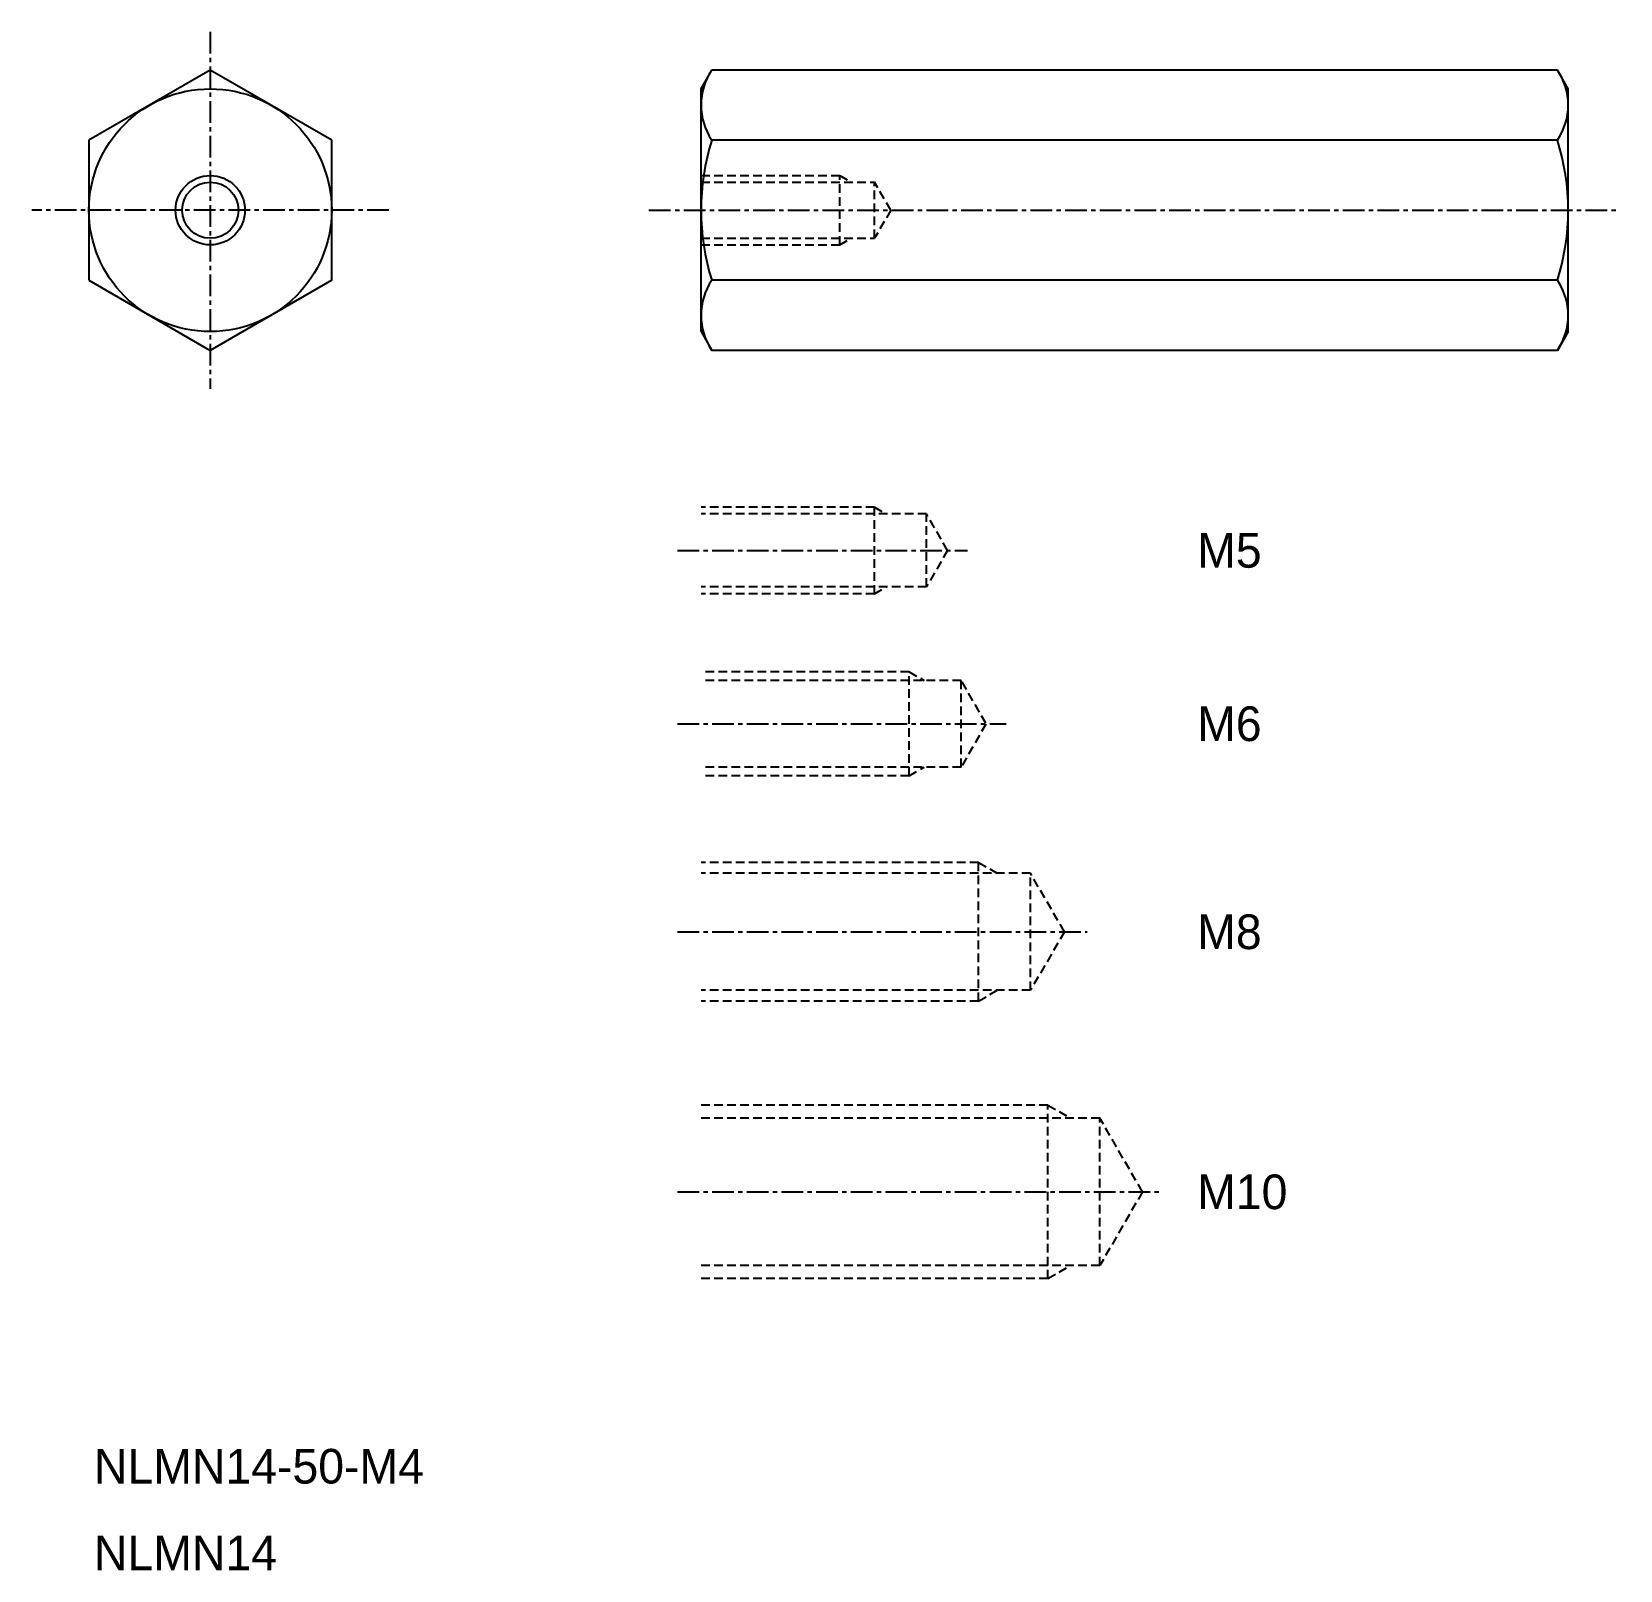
# Model space of a CAD drawing. Extents: x -92.2 to -0.6, y -658.9 to -570.2.
import ezdxf
from ezdxf.enums import TextEntityAlignment as Align

# ---------------------------------------------------------------- set-up
doc = ezdxf.new("R2010")
doc.units = 0
doc.linetypes.add('CENTER', pattern=[2, 1.25, -0.25, 0.25, -0.25])
doc.linetypes.add('DASHED', pattern=[0.75, 0.5, -0.25])
doc.layers.get('0').update_dxf_attribs({"linetype": 'CONTINUOUS'})
doc.layers.add('CENTER', color=1, linetype='CENTER')

msp = doc.modelspace()

# ---------------------------------------------------------------- linework, layer by layer
at = {"color": 7, "linetype": 'CONTINUOUS'}
for p, q in [((-81.873, -572.383), (-88.873, -576.425)), ((-74.873, -576.425), (-81.873, -572.383)), ((-53.579, -573.466), (-52.954, -572.383)), ((-4.204, -572.383), (-52.954, -572.383)), ((-3.579, -573.466), (-4.204, -572.383)), ((-53.579, -587.466), (-53.579, -573.466)), ((-3.579, -587.466), (-3.579, -573.466)), ((-88.873, -576.425), (-88.873, -584.508)), ((-74.873, -584.508), (-74.873, -576.425)), ((-4.204, -576.425), (-52.954, -576.425)), ((-3.579, -584.466), (-3.579, -576.466)), ((-53.579, -583.616), (-53.579, -577.316)), ((-3.579, -580.466), (-3.579, -580.466)), ((-3.579, -583.966), (-3.579, -583.966)), ((-88.873, -584.508), (-81.873, -588.549)), ((-74.873, -584.508), (-81.873, -588.549)), ((-4.204, -584.508), (-52.954, -584.508)), ((-53.579, -587.466), (-52.954, -588.549)), ((-3.579, -587.466), (-4.204, -588.549)), ((-4.204, -588.549), (-52.954, -588.549))]:
    msp.add_line(p, q, dxfattribs=at)
at = {"color": 3, "linetype": 'DASHED'}
for p, q in [((-53.579, -578.466), (-45.579, -578.466)), ((-45.579, -578.466), (-44.923, -578.845)), ((-45.579, -582.466), (-45.579, -578.466)), ((-53.579, -578.845), (-43.579, -578.845)), ((-42.643, -580.466), (-43.579, -578.845)), ((-43.579, -582.087), (-43.579, -578.845)), ((-42.643, -580.466), (-43.579, -582.087)), ((-53.579, -582.087), (-43.579, -582.087)), ((-53.579, -582.466), (-45.579, -582.466)), ((-45.579, -582.466), (-44.923, -582.087)), ((-43.579, -597.585), (-53.579, -597.585)), ((-40.579, -597.985), (-53.579, -597.985)), ((-43.579, -602.585), (-43.579, -597.585)), ((-43.579, -597.585), (-42.886, -597.985)), ((-39.367, -600.085), (-40.579, -597.985)), ((-40.579, -602.185), (-40.579, -597.985)), ((-39.367, -600.085), (-40.579, -602.185)), ((-40.579, -602.185), (-53.579, -602.185)), ((-43.579, -602.585), (-53.579, -602.585)), ((-43.579, -602.585), (-42.886, -602.185)), ((-41.579, -607.085), (-53.579, -607.085)), ((-41.579, -613.085), (-41.579, -607.085)), ((-41.579, -607.085), (-40.713, -607.585)), ((-38.579, -607.585), (-53.579, -607.585)), ((-38.579, -612.585), (-38.579, -607.585)), ((-37.15, -610.06), (-38.579, -607.585)), ((-37.15, -610.11), (-38.579, -612.585)), ((-38.579, -612.585), (-53.579, -612.585)), ((-41.579, -613.085), (-40.713, -612.585)), ((-41.579, -613.085), (-53.579, -613.085)), ((-37.579, -618.085), (-53.579, -618.085)), ((-37.579, -626.085), (-37.579, -618.085)), ((-37.579, -618.085), (-36.497, -618.71)), ((-34.579, -618.71), (-53.579, -618.71)), ((-34.579, -625.46), (-34.579, -618.71)), ((-32.63, -622.085), (-34.579, -618.71)), ((-32.63, -622.085), (-34.579, -625.46)), ((-34.579, -625.46), (-53.579, -625.46)), ((-37.579, -626.085), (-36.497, -625.46)), ((-37.579, -626.085), (-53.579, -626.085)), ((-33.579, -632.085), (-53.579, -632.085)), ((-30.579, -632.835), (-53.579, -632.835)), ((-33.579, -632.085), (-32.28, -632.835)), ((-33.579, -642.085), (-33.579, -632.085)), ((-28.125, -637.085), (-30.579, -632.835)), ((-30.579, -641.335), (-30.579, -632.835)), ((-28.125, -637.085), (-30.579, -641.335)), ((-30.579, -641.335), (-53.579, -641.335)), ((-33.579, -642.085), (-32.28, -641.335)), ((-33.579, -642.085), (-53.579, -642.085))]:
    msp.add_line(p, q, dxfattribs=at)
at = {"color": 7, "linetype": 'CONTINUOUS'}
for radius in [7, 1.621]:
    msp.add_circle((-81.873, -580.466), radius, dxfattribs=at)
at = {"color": 3, "linetype": 'CONTINUOUS'}
msp.add_circle((-81.873, -580.466), 2, dxfattribs=at)
at = {"color": 7, "linetype": 'CONTINUOUS'}
for centre, radius, start, end in [((-50.001, -574.404), 3.578, 145.61575, 214.38425), ((-7.157, -574.404), 3.578, 325.61575, 34.38425), ((-40.204, -580.466), 13.375, 162.41205, 197.58795), ((-16.954, -580.466), 13.375, 342.41205, 17.58795), ((-50.001, -586.529), 3.578, 145.61575, 214.38425), ((-7.157, -586.529), 3.578, 325.61575, 34.38425)]:
    msp.add_arc(centre, radius, start, end, dxfattribs=at)
at = {"layer": 'CENTER', "color": 1, "linetype": 'CENTER'}
for p, q in [((-81.873, -570.173), (-81.873, -590.76)), ((-71.579, -580.466), (-92.166, -580.466)), ((-56.579, -580.466), (-0.579, -580.466)), ((-54.936, -600.085), (-38.212, -600.085)), ((-54.936, -610.085), (-35.981, -610.085)), ((-54.936, -622.085), (-31.321, -622.085)), ((-54.936, -637.085), (-26.971, -637.085))]:
    msp.add_line(p, q, dxfattribs=at)

# ---------------------------------------------------------------- texts
at = {"color": 7, "linetype": 'CONTINUOUS'}
for s, p in [('M5', (-24.971, -600.085)), ('M6', (-24.971, -610.085)), ('M8', (-24.971, -622.085)), ('M10', (-24.971, -637.085))]:
    msp.add_text(s, height=2, dxfattribs=at).set_placement(p, align=Align.MIDDLE_LEFT)
for s, p in [('NLMN14-50-M4', (-88.579, -653.912)), ('NLMN14', (-88.579, -658.912))]:
    msp.add_text(s, height=2, dxfattribs=at).set_placement(p)

doc.saveas('drawing.dxf')
